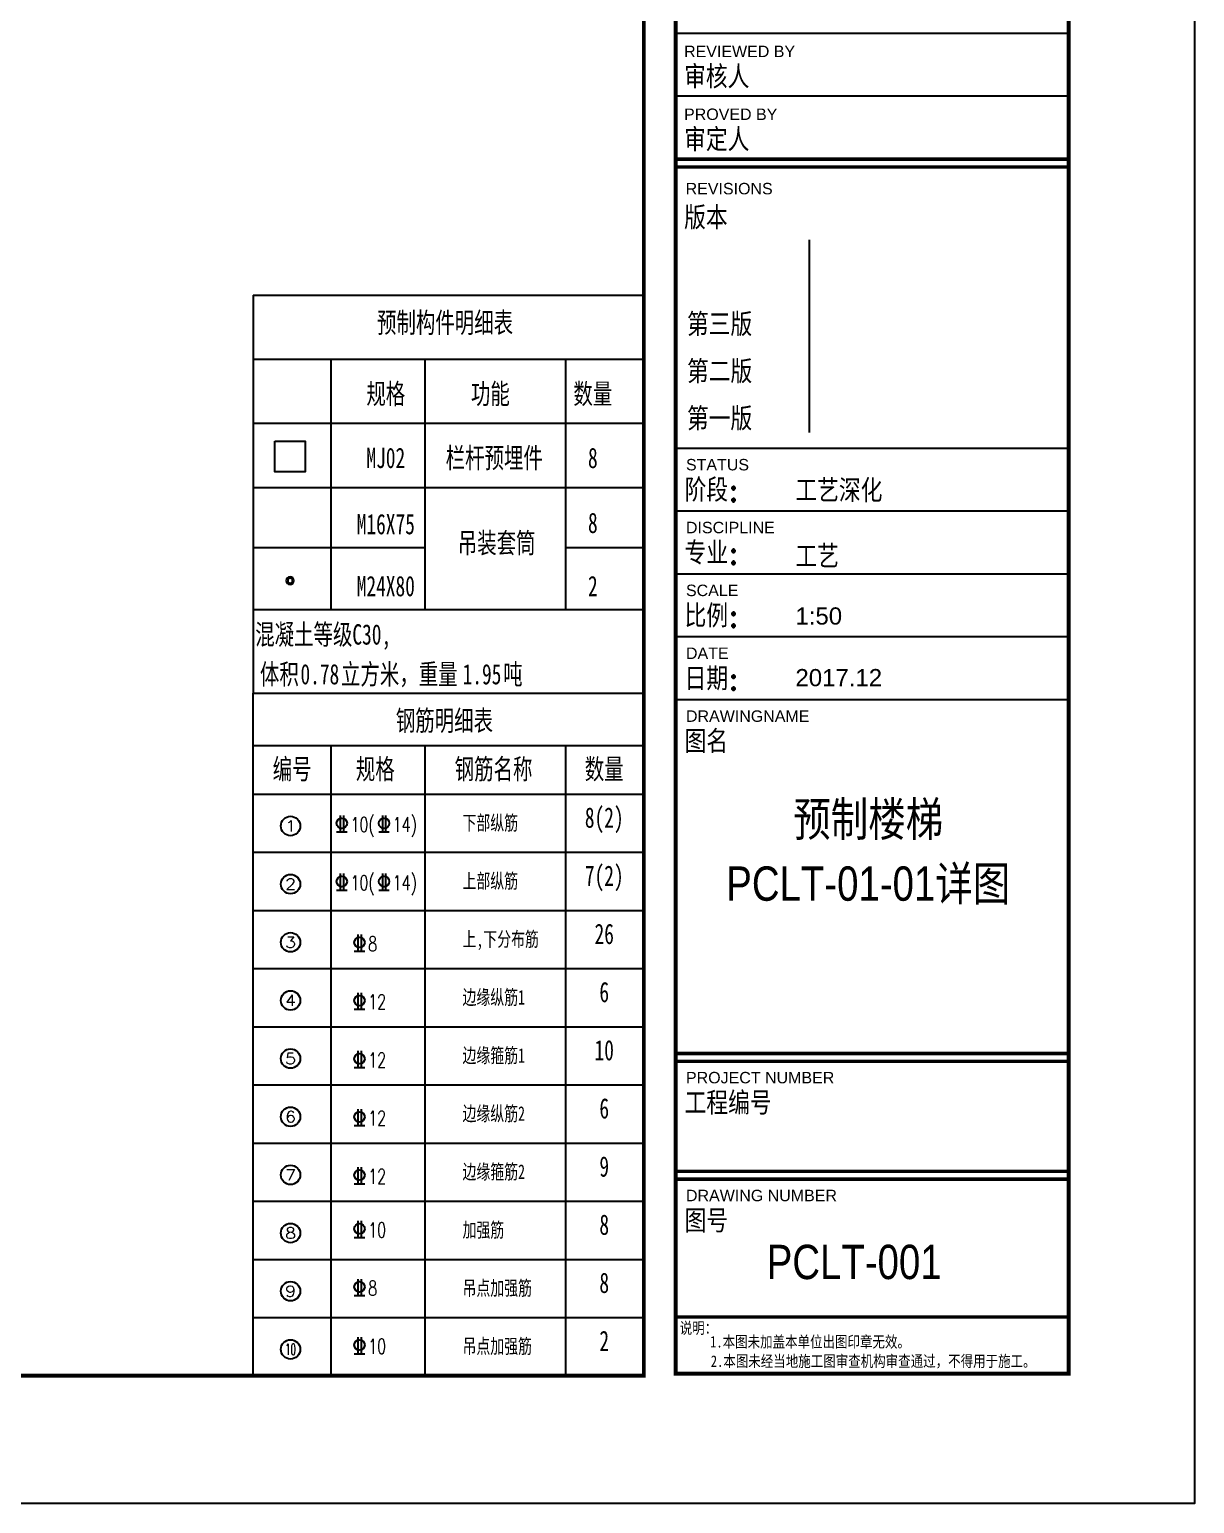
# Model space of a CAD drawing. Header units: millimetres. Extents: x 44261 to 69296, y 20351 to 31510.
# Drawn here: x 65472 to 69296, y 20351 to 25190 of the extents above; entities that cross this region are included whole.
import ezdxf
from ezdxf.enums import TextEntityAlignment as Align

# ---------------------------------------------------------------- set-up
doc = ezdxf.new("R2010")
doc.units = ezdxf.units.MM
doc.header["$LTSCALE"] = 1000
doc.layers.get('0').update_dxf_attribs({"lineweight": 25})
for name, color, linetype in [('AXIS_TEXT', 7, 'Continuous'), ('Hatch_70%', 252, 'Continuous'), ('PUB_TITLE', 4, 'Continuous'), ('文字', 7, 'Continuous'), ('通-说明', 4, 'Continuous')]:
    doc.layers.add(name, color=color, linetype=linetype)
doc.layers.add('DIM_MODI', color=6, linetype='Continuous', plot=False)
doc.layers.add('PC-MJ(预埋件)', color=9, linetype='Continuous', lineweight=25)
doc.styles.add('_TCH_AXIS', font='COMPLEX', dxfattribs={"bigfont": 'GBCBIG'})
doc.styles.add('Arial', font='arial.ttf', dxfattribs={"height": 250})
doc.styles.add('COMPLEX', font='COMPLEX')
doc.styles.add('HZXY', font='romand.shx', dxfattribs={"bigfont": 'hzxy.shx'})
doc.styles.add('中森字体-2.5', font='', dxfattribs={"width": 0.7, "height": 75})
doc.styles.add('中森字体-3.5', font='', dxfattribs={"width": 0.7, "height": 105})
doc.styles.add('临港宿舍楼隔墙及楼板工艺布置图0808（2）$0$_TCH_DIM', font='SIMPLEX', dxfattribs={"bigfont": 'GBCBIG'})
doc.styles.add('样式 3', font='', dxfattribs={"width": 0.8})
doc.styles.get('中森字体-2.5').set_extended_font_data('SimSun')
doc.styles.get('中森字体-3.5').set_extended_font_data('SimSun')
doc.styles.get('样式 3').set_extended_font_data('SimSun')

# ---------------------------------------------------------------- blocks, each defined once
blk = doc.blocks.new('_AXISO')
blk.add_circle((0, 0), 0.5)
at = {"layer": 'AXIS_TEXT', "style": 'COMPLEX', "width": 1.041667}
blk.add_attdef('A', text='', height=0.56, dxfattribs=at).set_placement((-0.25, -0.28), (0.25, -0.28), align=Align.FIT)
blk = doc.blocks.new('A3-TK')
at = {"layer": 'PUB_TITLE'}
for p, q in [((66160.7, -8084.9), (65130.7, -8084.9)), ((66160.7, -8249.7), (65130.7, -8249.7)), ((65481.6, -9131.3), (65481.6, -8626.1)), ((66160.7, -9172.5), (65130.7, -9172.5)), ((66160.7, -9337.3), (65130.7, -9337.3)), ((66160.7, -9502.1), (65130.7, -9502.1)), ((66160.7, -9666.9), (65130.7, -9666.9)), ((66160.7, -9831.7), (65130.7, -9831.7))]:
    blk.add_line(p, q, dxfattribs=at)
at = {"layer": 'PUB_TITLE', "const_width": 10.3}
for points in [[(65047.4, -3363.6), (54666.7, -3363.6), (54666.7, -11603.3), (65047.4, -11603.3)], [(65130.7, -11598.1), (65130.7, -3358.4), (66160.7, -3358.4), (66160.7, -11598.1)]]:
    blk.add_lwpolyline(points, close=True, dxfattribs=at)
at = {"layer": 'PUB_TITLE', "const_width": 9}
for points in [[(66160.7, -8414.5), (65130.7, -8414.5)], [(66160.7, -8435.1), (65130.7, -8435.1)], [(66160.7, -10758.7), (65130.7, -10758.7)], [(66160.7, -10779.3), (65130.7, -10779.3)], [(66160.7, -11067.7), (65130.7, -11067.7)], [(66160.7, -11088.3), (65130.7, -11088.3)], [(66160.7, -11449.6), (65133.2, -11449.6)]]:
    blk.add_lwpolyline(points, dxfattribs=at)
at = {"layer": 'PUB_TITLE'}
for s, height, style, p in [('REVIEWED BY', 30, 'Arial', (65152.8, -8147)), ('审核人', 60, 'HZXY', (65153, -8229)), ('PROVED BY', 30, 'Arial', (65152.8, -8311.8)), ('审定人', 60, 'HZXY', (65153, -8393.8)), ('REVISIONS', 30, 'Arial', (65156.9, -8506.7)), ('版本', 60, 'HZXY', (65153, -8598.4)), ('STATUS', 30, 'Arial', (65157.8, -9230.3)), ('阶段:', 60, 'HZXY', (65154.2, -9312.3)), ('DISCIPLINE', 30, 'Arial', (65157.8, -9395.1)), ('专业:', 60, 'HZXY', (65154.2, -9477.1)), ('SCALE', 30, 'Arial', (65157.8, -9559.8)), ('比例:', 60, 'HZXY', (65154.2, -9641.9)), ('DATE', 30, 'Arial', (65157.8, -9724.6)), ('日期:', 60, 'HZXY', (65154.2, -9806.7)), ('DRAWINGNAME', 30, 'Arial', (65157.8, -9889.4)), ('图名', 60, 'HZXY', (65154.2, -9971.4)), ('PROJECT NUMBER', 30, 'Arial', (65157.8, -10837)), ('工程编号', 60, 'HZXY', (65154.2, -10919)), ('DRAWING NUMBER', 30, 'Arial', (65157.8, -11146)), ('图号', 60, 'HZXY', (65154.2, -11228))]:
    blk.add_text(s, height=height, dxfattribs=dict(at, style=style)).set_placement(p)
at = {"layer": 'PUB_TITLE', "style": '样式 3', "width": 0.8}
for s, p in [('说明：', (65141.3, -11493.3)), ('1.本图未加盖本单位出图印章无效。', (65221.2, -11529.4)), ('2.本图未经当地施工图审查机构审查通过，不得用于施工。', (65223, -11580.1))]:
    blk.add_text(s, height=30, dxfattribs=at).set_placement(p)
at = {"layer": 'PUB_TITLE', "style": 'HZXY', "width": 0.9, "flags": 8}
for tag, p in [('业主名称', (65644.3, -6414.3)), ('工程名称', (65644.3, -7027.5))]:
    blk.add_attdef(tag, text='', height=90, dxfattribs=at).set_placement(p, align=Align.CENTER)
at = {"layer": 'PUB_TITLE', "flags": 8}
for tag, p, height, style in [('第三版', (65160.4, -8878.2), 60, 'HZXY'), ('第二版', (65160.4, -9001.8), 60, 'HZXY'), ('第一版', (65160.4, -9125.4), 60, 'HZXY'), ('施工图', (65444.7, -9313.6), 60, 'HZXY'), ('工艺', (65444.7, -9486.2), 60, 'HZXY'), ('1:30', (65444.7, -9634.4), 45, 'Arial'), ('2016.10', (65444.7, -9796), 45, 'Arial')]:
    blk.add_attdef(tag, p, '', height=height, dxfattribs=dict(at, style=style))
at = {"layer": 'PUB_TITLE', "style": 'Arial', "flags": 8}
blk.add_attdef('160301', text='', height=45, dxfattribs=at).set_placement((65649.5, -10993.9), align=Align.CENTER)
blk = doc.blocks.new('图框-A3-50')
at = {"layer": 'PUB_TITLE'}
blk.add_lwpolyline([(0, 8910), (12600, 8910), (12600, 0), (0, 0)], close=True, dxfattribs=at)
ref = blk.add_blockref('A3-TK', (-53890.7, 11938.4))
ref.add_attrib('2016.10', '2017.12', (11554, 2142.4), dxfattribs={"layer": 'PUB_TITLE', "height": 45, "style": 'Arial'})
ref.add_attrib('1:30', '1:50', (11554, 2304), dxfattribs={"layer": 'PUB_TITLE', "height": 45, "style": 'Arial'})
ref.add_attrib('工艺', '工艺', (11554, 2452.2), dxfattribs={"layer": 'PUB_TITLE', "height": 60, "style": 'HZXY'})
ref.add_attrib('施工图', '工艺深化', (11554, 2624.8), dxfattribs={"layer": 'PUB_TITLE', "height": 60, "style": 'HZXY'})
ref.add_attrib('第三版', '第三版', (11269.8, 3060.2), dxfattribs={"layer": 'PUB_TITLE', "height": 60, "style": 'HZXY'})
ref.add_attrib('第二版', '第二版', (11269.8, 2936.6), dxfattribs={"layer": 'PUB_TITLE', "height": 60, "style": 'HZXY'})
ref.add_attrib('第一版', '第一版', (11269.8, 2813), dxfattribs={"layer": 'PUB_TITLE', "height": 60, "style": 'HZXY'})
at = {"layer": 'PUB_TITLE', "style": 'Arial', "flags": 8}
blk.add_attdef('2017.12', (11631.6, 2816.5), '', height=45, dxfattribs=at)
blk = doc.blocks.new('A$C3CA65E05')
at = {"layer": 'DIM_MODI'}
blk.add_lwpolyline([(0, 8910), (12600, 8910), (12600, 0), (0, 0)], close=True, dxfattribs=at)
blk = doc.blocks.new('A$C1E0F1A4C')
at = {"layer": 'DIM_MODI', "xscale": 1.666666666666667, "yscale": 1.666666666666667, "zscale": 1.666666666666667}
blk.add_blockref('A$C3CA65E05', (0, -14850), dxfattribs=at)
at = {"layer": 'PUB_TITLE', "xscale": 1.666666666666667, "yscale": 1.666666666666667, "zscale": 1.666666666666667}
blk.add_blockref('图框-A3-50', (0, -14850), dxfattribs=at)
at = {"layer": 'PUB_TITLE', "color": 7, "style": 'Arial', "width": 0.8}
for s, p in [('预制楼梯', (19574.7, -11857.3)), ('PCLT-01-01详图', (19574.7, -12138.6)), ('PCLT-001', (19513.2, -13794.5))]:
    blk.add_text(s, height=150, dxfattribs=at).set_placement(p, align=Align.MIDDLE)

msp = doc.modelspace()

# ---------------------------------------------------------------- linework, layer by layer
at = {"layer": 'PC-MJ(预埋件)'}
for p, q in [((66322.5, 23369.4), (66322.5, 23369.4)), ((66332.5, 23369.4), (66332.5, 23369.4))]:
    msp.add_line(p, q, dxfattribs=at)
msp.add_lwpolyline([(66277.1, 23838.3), (66377.1, 23838.3), (66377.1, 23738.3), (66277.1, 23738.3)], close=True, dxfattribs=at)
for radius, start, end in [(12.5, 90, 270), (8, 90, 270), (12.5, 270, 90), (8, 270, 90)]:
    msp.add_arc((66327.5, 23380.8), radius, start, end, dxfattribs=at)
at = {"layer": '文字', "color": 8}
for p, q in [((66206.3, 24318.4), (66206.3, 23011.9)), ((66206.3, 24318.4), (67488.7, 24318.4)), ((66206.3, 24107.9), (67488.7, 24107.9)), ((66460.9, 24107.9), (66460.9, 23285.8)), ((66770, 24107.9), (66770, 23285.8)), ((67231.5, 24107.9), (67231.5, 23285.8)), ((66206.3, 23897.5), (67488.7, 23897.5)), ((66206.3, 23687.1), (67488.7, 23687.1)), ((66206.3, 23489.2), (66770, 23489.2)), ((67231.5, 23489.2), (67488.7, 23489.2)), ((66206.3, 23285.8), (67488.7, 23285.8)), ((66206.3, 23011.9), (67488.7, 23011.9)), ((66206.3, 22839.2), (67488.7, 22839.2)), ((66460.9, 22839.2), (66460.9, 20771)), ((66770, 22839.2), (66770, 20771)), ((67231.5, 22839.2), (67231.5, 20771)), ((66206.3, 22680.1), (67488.7, 22680.1)), ((66206.3, 22489.2), (67488.7, 22489.2)), ((66206.3, 22298.3), (67488.7, 22298.3)), ((66206.3, 22107.4), (67488.7, 22107.4)), ((66206.3, 21916.5), (67488.7, 21916.5)), ((66206.3, 21725.6), (67488.7, 21725.6)), ((66206.3, 21534.7), (67488.7, 21534.7)), ((66206.3, 21343.7), (67488.7, 21343.7)), ((66206.3, 21152.8), (67488.7, 21152.8)), ((66206.3, 20961.9), (67488.7, 20961.9)), ((66206.3, 20771), (67488.7, 20771)), ((66206.3, 20771), (67488.7, 20771))]:
    msp.add_line(p, q, dxfattribs=at)
msp.add_lwpolyline([(66206.3, 20771), (66206.3, 23011.9), (67488.7, 23011.9), (67488.7, 20771)], dxfattribs=at)
at = {"layer": '通-说明'}
for p, q in [((66492.2, 22610), (66492.2, 22555.8)), ((66502.5, 22610), (66502.5, 22555.8)), ((66630.7, 22610), (66630.7, 22555.8)), ((66640.9, 22610), (66640.9, 22555.8)), ((66480.2, 22555.8), (66514.4, 22555.8)), ((66618.7, 22555.8), (66652.9, 22555.8)), ((66492.2, 22419.1), (66492.2, 22364.9)), ((66502.5, 22419.1), (66502.5, 22364.9)), ((66630.7, 22419.1), (66630.7, 22364.9)), ((66640.9, 22419.1), (66640.9, 22364.9)), ((66480.2, 22364.9), (66514.4, 22364.9)), ((66618.7, 22364.9), (66652.9, 22364.9)), ((66550.1, 22218.9), (66550.1, 22164.7)), ((66560.4, 22218.9), (66560.4, 22164.7)), ((66538.1, 22164.7), (66572.4, 22164.7)), ((66550.1, 22028), (66550.1, 21973.8)), ((66560.4, 22028), (66560.4, 21973.8)), ((66538.1, 21973.8), (66572.4, 21973.8)), ((66550.1, 21837.1), (66550.1, 21782.9)), ((66560.4, 21837.1), (66560.4, 21782.9)), ((66538.1, 21782.9), (66572.4, 21782.9)), ((66550.1, 21646.2), (66550.1, 21592)), ((66560.4, 21646.2), (66560.4, 21592)), ((66538.1, 21592), (66572.4, 21592)), ((66550.1, 21455.3), (66550.1, 21401.1)), ((66560.4, 21455.3), (66560.4, 21401.1)), ((66538.1, 21401.1), (66572.4, 21401.1)), ((66550.1, 21279.2), (66550.1, 21225)), ((66560.4, 21279.2), (66560.4, 21225)), ((66538.1, 21225), (66572.4, 21225)), ((66550.1, 21088.3), (66550.1, 21034.1)), ((66560.4, 21088.3), (66560.4, 21034.1)), ((66538.1, 21034.1), (66572.4, 21034.1)), ((66550.1, 20897.4), (66550.1, 20843.2)), ((66560.4, 20897.4), (66560.4, 20843.2)), ((66538.1, 20843.2), (66572.4, 20843.2))]:
    msp.add_line(p, q, dxfattribs=at)
for centre in [(66497.3, 22584.3), (66635.8, 22584.3), (66497.3, 22393.4), (66635.8, 22393.4), (66555.3, 22193.2), (66555.3, 22002.3), (66555.3, 21811.4), (66555.3, 21620.5), (66555.3, 21429.6), (66555.3, 21253.5), (66555.3, 21062.6), (66555.3, 20871.7)]:
    msp.add_circle(centre, 17.1, dxfattribs=at)

# ---------------------------------------------------------------- block references
at = {"layer": 'Hatch_70%', "xscale": 0.7514450867052023, "yscale": 0.7514450867052023, "zscale": 0.7514450867052023}
msp.add_blockref('A$C1E0F1A4C', (53515.9, 31510.2), dxfattribs=at)
at = {"layer": '通-说明'}
ref = msp.add_blockref('_AXISO', (66328.9, 22575.5, 0), dxfattribs=dict(at, xscale=63.63636363636363, yscale=63.63636363636363, zscale=63.63636363636363))
ref.add_attrib('A', '1', dxfattribs={"layer": 'AXIS_TEXT', "height": 36, "style": '_TCH_AXIS', "width": 2.333333}).set_placement((66310.9, 22557.5, 0), (66346.9, 22557.5, 0), align=Align.FIT)
ref = msp.add_blockref('_AXISO', (66328.9, 22384.6, 0), dxfattribs=dict(at, xscale=63.63636363636363, yscale=63.63636363636363, zscale=63.63636363636363))
ref.add_attrib('A', '2', dxfattribs={"layer": 'AXIS_TEXT', "height": 36, "style": '_TCH_AXIS', "width": 1.5}).set_placement((66310.9, 22366.6, 0), (66346.9, 22366.6, 0), align=Align.FIT)
ref = msp.add_blockref('_AXISO', (66328.9, 22193.7, 0), dxfattribs=dict(at, xscale=63.63636363636363, yscale=63.63636363636363, zscale=63.63636363636363))
ref.add_attrib('A', '3', dxfattribs={"layer": 'AXIS_TEXT', "height": 36, "style": '_TCH_AXIS', "width": 1.5}).set_placement((66310.9, 22175.7, 0), (66346.9, 22175.7, 0), align=Align.FIT)
ref = msp.add_blockref('_AXISO', (66328.9, 22002.8, 0), dxfattribs=dict(at, xscale=63.63636363636363, yscale=63.63636363636363, zscale=63.63636363636363))
ref.add_attrib('A', '4', dxfattribs={"layer": 'AXIS_TEXT', "height": 36, "style": '_TCH_AXIS', "width": 1.3125}).set_placement((66310.9, 21984.8, 0), (66346.9, 21984.8, 0), align=Align.FIT)
ref = msp.add_blockref('_AXISO', (66328.9, 21811.9, 0), dxfattribs=dict(at, xscale=63.63636363636363, yscale=63.63636363636363, zscale=63.63636363636363))
ref.add_attrib('A', '5', dxfattribs={"layer": 'AXIS_TEXT', "height": 36, "style": '_TCH_AXIS', "width": 1.5}).set_placement((66310.9, 21793.9, 0), (66346.9, 21793.9, 0), align=Align.FIT)
ref = msp.add_blockref('_AXISO', (66328.9, 21621, 0), dxfattribs=dict(at, xscale=63.63636363636363, yscale=63.63636363636363, zscale=63.63636363636363))
ref.add_attrib('A', '6', dxfattribs={"layer": 'AXIS_TEXT', "height": 36, "style": '_TCH_AXIS', "width": 1.5}).set_placement((66310.9, 21603, 0), (66346.9, 21603, 0), align=Align.FIT)
ref = msp.add_blockref('_AXISO', (66328.9, 21430.1, 0), dxfattribs=dict(at, xscale=63.63636363636363, yscale=63.63636363636363, zscale=63.63636363636363))
ref.add_attrib('A', '7', dxfattribs={"layer": 'AXIS_TEXT', "height": 36, "style": '_TCH_AXIS', "width": 1.5}).set_placement((66310.9, 21412.1, 0), (66346.9, 21412.1, 0), align=Align.FIT)
ref = msp.add_blockref('_AXISO', (66328.9, 21239.2, 0), dxfattribs=dict(at, xscale=63.63636363636363, yscale=63.63636363636363, zscale=63.63636363636363))
ref.add_attrib('A', '8', dxfattribs={"layer": 'AXIS_TEXT', "height": 36, "style": '_TCH_AXIS', "width": 1.5}).set_placement((66310.9, 21221.2, 0), (66346.9, 21221.2, 0), align=Align.FIT)
ref = msp.add_blockref('_AXISO', (66328.9, 21048.3, 0), dxfattribs=dict(at, xscale=63.63636363636363, yscale=63.63636363636363, zscale=63.63636363636363))
ref.add_attrib('A', '9', dxfattribs={"layer": 'AXIS_TEXT', "height": 36, "style": '_TCH_AXIS', "width": 1.5}).set_placement((66310.9, 21030.3, 0), (66346.9, 21030.3, 0), align=Align.FIT)
ref = msp.add_blockref('_AXISO', (66328.9, 20857.3, 0), dxfattribs=dict(at, xscale=63.63636363636363, yscale=63.63636363636363, zscale=63.63636363636363))
ref.add_attrib('A', '10', dxfattribs={"layer": 'AXIS_TEXT', "height": 36, "style": '_TCH_AXIS', "width": 0.724138}).set_placement((66310.9, 20839.3, 0), (66346.9, 20839.3, 0), align=Align.FIT)

# ---------------------------------------------------------------- texts
at = {"layer": '通-说明', "style": '中森字体-3.5', "width": 0.7}
for s, height, p in [('预制构件明细表', 66.82, (66836.1, 24228.1, 0)), ('规格', 66.82, (66641.6, 23994.4, 0)), ('功能', 66.82, (66984.7, 23994.4, 0)), ('数量', 66.82, (67321.2, 23994.4, 0)), ('MJ02', 66.82, (66641.6, 23783.9, 0)), ('栏杆预埋件', 66.82, (66997.6, 23783.9, 0)), ('8', 66.8, (67321.2, 23783.9, 0)), ('M16X75', 66.82, (66641.6, 23566.6, 0)), ('8', 66.8, (67321.2, 23570.7, 0)), ('吊装套筒', 66.82, (67005.5, 23504.6, 0)), ('M24X80', 66.82, (66641.6, 23363.1, 0)), ('2', 66.8, (67321.2, 23363.1, 0)), ('钢筋明细表', 66.82, (66834, 22921.6, 0)), (' 编号', 66.82, (66318.1, 22762.5, 0)), ('规格', 66.82, (66607.1, 22762.5, 0)), ('钢筋名称', 66.82, (66995.3, 22762.5, 0)), ('数量', 66.82, (67358.6, 22762.5, 0)), ('8(2)', 66.82, (67358.6, 22603.2, 0)), ('7(2)', 66.82, (67358.6, 22412.3, 0)), ('26', 66.82, (67358.6, 22221.3, 0)), ('6', 66.8, (67358.6, 22030.4, 0)), ('10', 66.82, (67358.6, 21839.5, 0)), ('6', 66.8, (67358.6, 21648.6, 0)), ('9', 66.8, (67358.6, 21457.7, 0)), ('8', 66.8, (67358.6, 21266.8, 0)), ('8', 66.8, (67358.6, 21075.9, 0)), ('2', 66.8, (67358.6, 20885, 0))]:
    msp.add_text(s, height=height, dxfattribs=at).set_placement(p, align=Align.MIDDLE_CENTER)
at = {"layer": '通-说明'}
for s, height, style, width, p in [('混凝土等级C30,', 66.82, '中森字体-3.5', 0.7, (66212.9, 23171, 0)), ('体积', 66.82, '中森字体-3.5', 0.7, (66228.5, 23040.5, 0)), ('0.78', 66.82, '中森字体-3.5', 0.7, (66361.5, 23040.5, 0)), ('立方米，重量', 66.82, '中森字体-3.5', 0.7, (66494.5, 23040.5, 0)), ('1.95', 66.82, '中森字体-3.5', 0.7, (66893.7, 23040.5, 0)), ('吨', 66.8, '中森字体-3.5', 0.7, (67026.7, 23040.5, 0)), ('10(', 48.47, '临港宿舍楼隔墙及楼板工艺布置图0808（2）$0$_TCH_DIM', 0.705882, (66525.8, 22555.8)), ('14)', 48.47, '临港宿舍楼隔墙及楼板工艺布置图0808（2）$0$_TCH_DIM', 0.705882, (66664.3, 22555.8)), ('下部纵筋', 47.73, '中森字体-2.5', 0.7, (66893.5, 22562.1)), ('10(', 48.47, '临港宿舍楼隔墙及楼板工艺布置图0808（2）$0$_TCH_DIM', 0.705882, (66525.8, 22364.9)), ('14)', 48.47, '临港宿舍楼隔墙及楼板工艺布置图0808（2）$0$_TCH_DIM', 0.705882, (66664.3, 22364.9)), ('上部纵筋', 47.73, '中森字体-2.5', 0.7, (66893.5, 22371.2)), ('8', 48.5, '临港宿舍楼隔墙及楼板工艺布置图0808（2）$0$_TCH_DIM', 0.705882, (66583.8, 22164.7)), ('上,下分布筋', 47.73, '中森字体-2.5', 0.7, (66893.5, 22180.3)), ('12', 48.47, '临港宿舍楼隔墙及楼板工艺布置图0808（2）$0$_TCH_DIM', 0.705882, (66583.8, 21973.8)), ('边缘纵筋1', 47.73, '中森字体-2.5', 0.7, (66893.5, 21989.4)), ('12', 48.47, '临港宿舍楼隔墙及楼板工艺布置图0808（2）$0$_TCH_DIM', 0.705882, (66583.8, 21782.9)), ('边缘箍筋1', 47.73, '中森字体-2.5', 0.7, (66893.5, 21798.5)), ('12', 48.47, '临港宿舍楼隔墙及楼板工艺布置图0808（2）$0$_TCH_DIM', 0.705882, (66583.8, 21592)), ('边缘纵筋2', 47.73, '中森字体-2.5', 0.7, (66893.5, 21607.6)), ('12', 48.47, '临港宿舍楼隔墙及楼板工艺布置图0808（2）$0$_TCH_DIM', 0.705882, (66583.8, 21401.1)), ('边缘箍筋2', 47.73, '中森字体-2.5', 0.7, (66893.5, 21416.7)), ('10', 48.47, '临港宿舍楼隔墙及楼板工艺布置图0808（2）$0$_TCH_DIM', 0.705882, (66583.8, 21225)), ('加强筋', 47.73, '中森字体-2.5', 0.7, (66893.5, 21225.7)), ('8', 48.5, '临港宿舍楼隔墙及楼板工艺布置图0808（2）$0$_TCH_DIM', 0.705882, (66583.8, 21034.1)), ('吊点加强筋', 47.73, '中森字体-2.5', 0.7, (66893.5, 21034.8)), ('10', 48.47, '临港宿舍楼隔墙及楼板工艺布置图0808（2）$0$_TCH_DIM', 0.705882, (66583.8, 20843.2)), ('吊点加强筋', 47.73, '中森字体-2.5', 0.7, (66893.5, 20843.9))]:
    msp.add_text(s, height=height, dxfattribs=dict(at, style=style, width=width)).set_placement(p)

doc.saveas('drawing.dxf')
